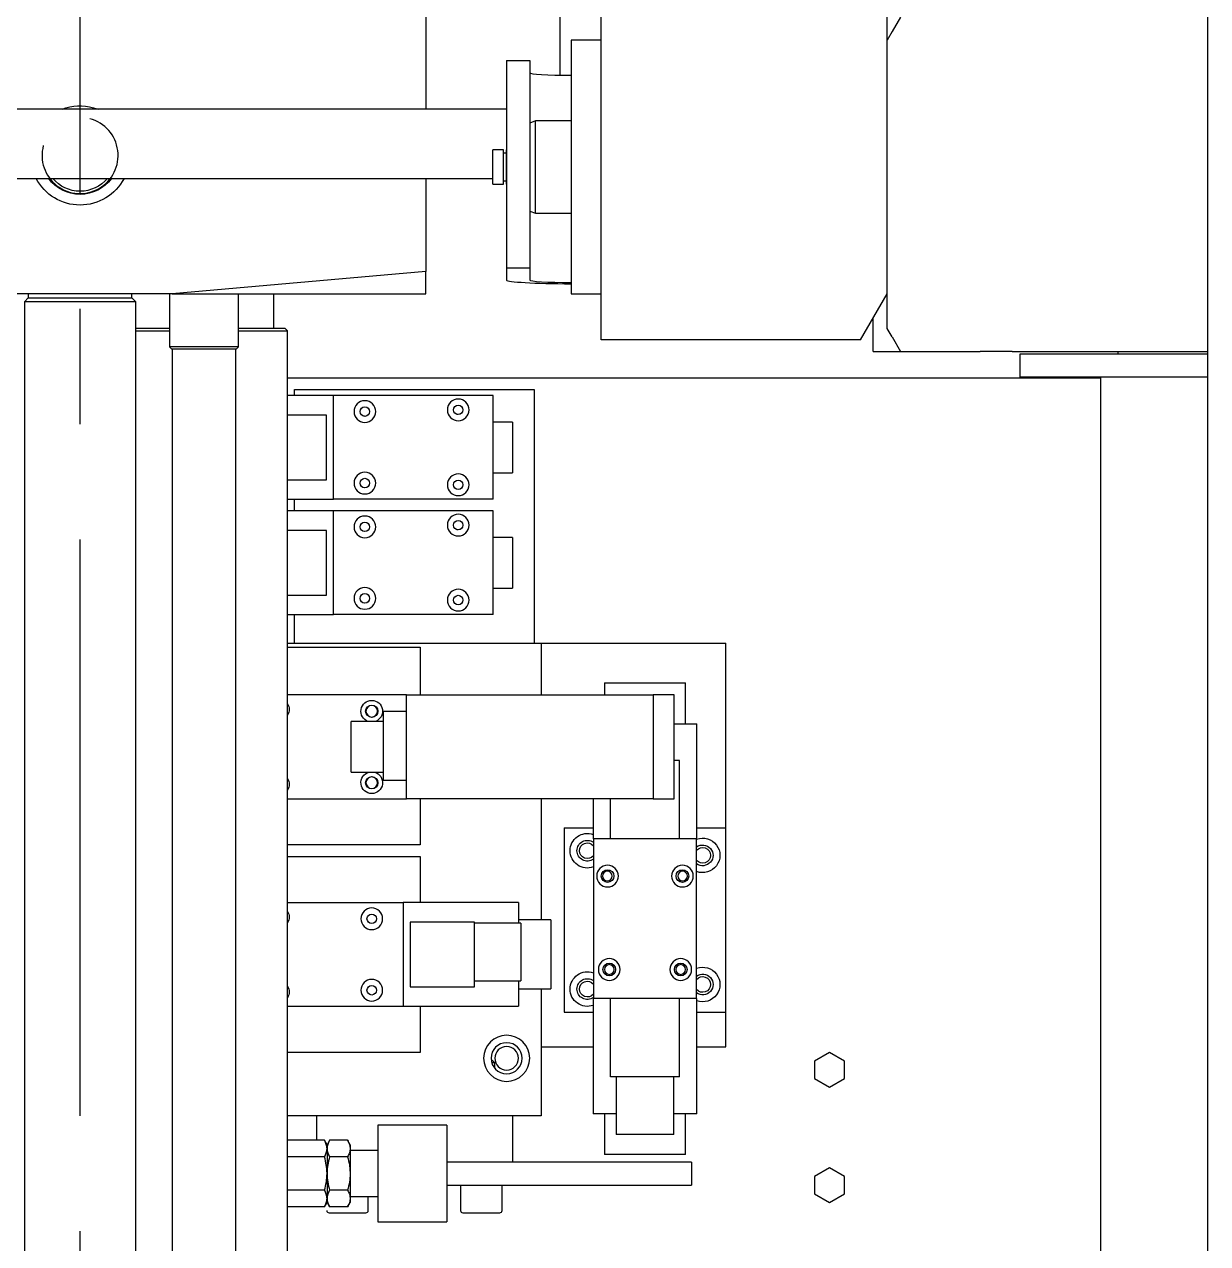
# Model space of a CAD drawing. Header units: millimetres. Extents: x 10462777 to 22643323, y 453826 to 1389191.
# Drawn here: x 11282084 to 11282597, y 580074 to 580603 of the extents above; entities that cross this region are included whole.
import ezdxf

# ---------------------------------------------------------------- set-up
doc = ezdxf.new("R2010")
doc.units = ezdxf.units.MM
doc.header["$LTSCALE"] = 200
doc.header["$MEASUREMENT"] = 0
doc.linetypes.add('CENTER', pattern=[2, 1.25, -0.25, 0.25, -0.25])
doc.layers.add('1', color=1, linetype='CENTER')
doc.layers.add('2', color=2, linetype='CONTINUOUS')

msp = doc.modelspace()

# ---------------------------------------------------------------- linework, layer by layer
at = {"layer": '1', "color": 23, "linetype": 'CENTER'}
msp.add_line((11282107.87228, 579329.36568, 0), (11282107.87228, 587294.33381, 0), dxfattribs=at)
at = {"layer": '2', "color": 60, "linetype": 'Continuous'}
for p, q in [((11282596.87923, 580650.90118, 0), (11282596.87923, 579525.6816, 0)), ((11282217.77385, 580441.78148, 0), (11282197.87356, 580441.78148, 0)), ((11282217.77385, 580396.78084, 0), (11282217.77385, 580441.78148, 0)), ((11282286.97483, 580441.78148, 0), (11282217.77385, 580441.78148, 0)), ((11282286.97483, 580396.78084, 0), (11282286.97483, 580441.78148, 0)), ((11282214.7738, 580433.28136, 0), (11282197.87381, 580433.28136, 0)), ((11282214.7738, 580405.28096, 0), (11282214.7738, 580433.28136, 0)), ((11282295.37495, 580430.28131, 0), (11282286.97483, 580430.28131, 0)), ((11282295.37495, 580430.28131, 0), (11282295.37495, 580408.281, 0)), ((11282197.87381, 580405.28096, 0), (11282214.7738, 580405.28096, 0)), ((11282286.97483, 580408.281, 0), (11282295.37495, 580408.281, 0)), ((11282197.87356, 580396.78084, 0), (11282217.77385, 580396.78084, 0)), ((11282286.97483, 580396.78084, 0), (11282217.77385, 580396.78084, 0)), ((11282217.77385, 580391.78077, 0), (11282197.87356, 580391.78077, 0)), ((11282217.77385, 580346.78013, 0), (11282217.77385, 580391.78077, 0)), ((11282286.97483, 580391.78077, 0), (11282217.77385, 580391.78077, 0)), ((11282286.97483, 580346.78013, 0), (11282286.97483, 580391.78077, 0)), ((11282214.7738, 580383.28065, 0), (11282197.87381, 580383.28065, 0)), ((11282214.7738, 580355.28025, 0), (11282214.7738, 580383.28065, 0)), ((11282295.37495, 580380.2806, 0), (11282286.97483, 580380.2806, 0)), ((11282295.37495, 580380.2806, 0), (11282295.37495, 580358.28029, 0)), ((11282286.97483, 580358.28029, 0), (11282295.37495, 580358.28029, 0)), ((11282197.87381, 580355.28025, 0), (11282214.7738, 580355.28025, 0)), ((11282197.87356, 580346.78013, 0), (11282217.77385, 580346.78013, 0)), ((11282286.97483, 580346.78013, 0), (11282217.77385, 580346.78013, 0)), ((11282197.87384, 580221.92835, 0), (11282247.97427, 580221.92835, 0)), ((11282297.97498, 580221.92835, 0), (11282247.97427, 580221.92835, 0)), ((11282247.97427, 580221.92835, 0), (11282247.97427, 580176.92771, 0)), ((11282297.97498, 580221.92835, 0), (11282297.97498, 580212.92885, 0)), ((11282311.97518, 580214.42825, 0), (11282297.97498, 580214.42825, 0)), ((11282311.97518, 580214.42825, 0), (11282311.97518, 580184.42782, 0)), ((11282250.97432, 580213.42823, 0), (11282250.97432, 580185.42784, 0)), ((11282278.97471, 580213.42823, 0), (11282250.97432, 580213.42823, 0)), ((11282278.97471, 580185.42784, 0), (11282278.97471, 580213.42823, 0)), ((11282298.975, 580212.92823, 0), (11282278.97471, 580212.92823, 0)), ((11282298.975, 580212.92823, 0), (11282298.975, 580187.92787, 0)), ((11282278.97471, 580187.92787, 0), (11282298.975, 580187.92787, 0)), ((11282297.97498, 580187.92694, 0), (11282297.97498, 580176.92771, 0)), ((11282250.97432, 580185.42784, 0), (11282278.97471, 580185.42784, 0)), ((11282297.97498, 580184.42782, 0), (11282311.97518, 580184.42782, 0)), ((11282197.87384, 580176.92771, 0), (11282247.97427, 580176.92771, 0)), ((11282247.97427, 580176.92771, 0), (11282297.97498, 580176.92771, 0)), ((11282432.8769, 580156.88298, 0), (11282426.37681, 580153.13015, 0)), ((11282439.37699, 580153.13015, 0), (11282432.8769, 580156.88298, 0)), ((11282426.37681, 580153.13015, 0), (11282426.37681, 580145.62449, 0)), ((11282439.37699, 580145.62449, 0), (11282439.37699, 580153.13015, 0)), ((11282426.37681, 580145.62449, 0), (11282432.8769, 580141.87166, 0)), ((11282432.8769, 580141.87166, 0), (11282439.37699, 580145.62449, 0)), ((11282432.8769, 580106.88227, 0), (11282426.37681, 580103.12944, 0)), ((11282439.37699, 580103.12944, 0), (11282432.8769, 580106.88227, 0)), ((11282426.37681, 580103.12944, 0), (11282426.37681, 580095.62378, 0)), ((11282439.37699, 580095.62378, 0), (11282439.37699, 580103.12944, 0)), ((11282426.37681, 580095.62378, 0), (11282432.8769, 580091.87095, 0)), ((11282432.8769, 580091.87095, 0), (11282439.37699, 580095.62378, 0))]:
    msp.add_line(p, q, dxfattribs=at)
at = {"layer": '2', "color": 252, "linetype": 'Continuous'}
for p, q in [((11282257.87441, 580605.90054, 0), (11282257.87441, 580565.93515, 0)), ((11282315.87524, 580605.90054, 0), (11282315.87524, 580580.74893, 0)), ((11282333.87549, 580465.89855, 0), (11282333.87549, 580605.90054, 0)), ((11282457.87726, 580595.89915, 0), (11282457.87726, 580605.90054, 0)), ((11282463.65084, 580605.90054, 0), (11282460.02088, 580599.61326, 0)), ((11282333.87549, 580595.9004, 0), (11282320.87531, 580595.9004, 0)), ((11282320.87531, 580595.9004, 0), (11282320.87531, 580579.79104, 0)), ((11282460.02088, 580599.61326, 0), (11282457.87726, 580595.9004, 0)), ((11282457.87726, 580470.89862, 0), (11282457.87726, 580595.9004, 0)), ((11282457.90072, 580595.9404, 0), (11282457.87757, 580595.9404, 0)), ((11282292.87491, 580587.12083, 0), (11282302.87505, 580587.12083, 0)), ((11282292.87491, 580587.12083, 0), (11282292.87491, 580497.2429, 0)), ((11282302.87505, 580587.12083, 0), (11282302.87505, 580497.2429, 0)), ((11282320.87531, 580579.79104, 0), (11282320.87531, 580485.89883, 0)), ((11282292.86963, 580565.93672, 0), (11281922.87494, 580565.93672, 0)), ((11282305.37509, 580560.8914, 0), (11282302.87505, 580559.98146, 0)), ((11282320.87605, 580560.8914, 0), (11282305.37509, 580560.8914, 0)), ((11282305.37509, 580521.79443, 0), (11282305.37509, 580560.8914, 0)), ((11282291.46989, 580548.32472, 0), (11282286.87483, 580548.32472, 0)), ((11282286.87483, 580533.8038, 0), (11282286.87483, 580548.32472, 0)), ((11282291.46989, 580533.8038, 0), (11282291.46989, 580548.32472, 0)), ((11282292.87497, 580548.32472, 0), (11282292.82491, 580548.32472, 0)), ((11282292.82491, 580533.8038, 0), (11282292.82491, 580548.32472, 0)), ((11282292.82491, 580546.8722, 0), (11282291.46989, 580546.8722, 0)), ((11281928.87186, 580535.94279, 0), (11282286.8727, 580535.94279, 0)), ((11282257.87441, 580535.94342, 0), (11282257.87441, 580495.52272, 0)), ((11282286.87483, 580533.47451, 0), (11282286.87483, 580533.8038, 0)), ((11282286.87483, 580533.47451, 0), (11282291.46989, 580533.47451, 0)), ((11282291.46989, 580534.92703, 0), (11282292.82491, 580534.92703, 0)), ((11282291.46989, 580533.47451, 0), (11282291.46989, 580533.8038, 0)), ((11282292.82491, 580533.47451, 0), (11282292.82491, 580533.8038, 0)), ((11282292.82491, 580533.47451, 0), (11282292.87497, 580533.47451, 0)), ((11282302.87505, 580521.81777, 0), (11282305.37509, 580520.90783, 0)), ((11282305.37509, 580520.90783, 0), (11282305.37509, 580521.79443, 0)), ((11282305.37509, 580520.90783, 0), (11282320.87605, 580520.90783, 0)), ((11282257.87441, 580495.52272, 0), (11282147.87285, 580485.89883, 0)), ((11282257.87441, 580485.89883, 0), (11282257.87441, 580495.52272, 0)), ((11282292.87491, 580497.2429, 0), (11282302.87505, 580497.2429, 0)), ((11282292.87491, 580497.2429, 0), (11282292.87491, 580491.85222, 0)), ((11282302.87505, 580497.2429, 0), (11282302.87505, 580491.85222, 0)), ((11282147.87285, 580485.89883, 0), (11282067.87172, 580485.89883, 0)), ((11282085.39071, 580484.14602, 0), (11282083.72194, 580482.47725, 0)), ((11282085.39071, 580485.89903, 0), (11282085.39071, 580484.14602, 0)), ((11282085.39071, 580484.14602, 0), (11282130.35385, 580484.14602, 0)), ((11282130.35385, 580484.14602, 0), (11282130.35385, 580485.89903, 0)), ((11282132.02263, 580482.47725, 0), (11282130.35385, 580484.14602, 0)), ((11282147.87285, 580485.89883, 0), (11282257.87441, 580485.89883, 0)), ((11282320.87531, 580485.89883, 0), (11282333.87549, 580485.89883, 0)), ((11282446.33009, 580465.89855, 0), (11282457.87726, 580485.89883, 0)), ((11282083.72194, 580482.47725, 0), (11282083.72194, 579553.80713, 0)), ((11282132.02263, 580482.47725, 0), (11282083.72194, 580482.47725, 0)), ((11282132.02263, 579553.80713, 0), (11282132.02263, 580482.47725, 0)), ((11282451.87717, 580460.89848, 0), (11282451.87717, 580475.50744, 0)), ((11282146.61277, 580470.89862, 0), (11282132.01588, 580470.89862, 0)), ((11282132.03191, 580469.89861, 0), (11282146.62592, 580469.89861, 0)), ((11282195.52142, 580470.89862, 0), (11282176.61696, 580470.89862, 0)), ((11282176.62567, 580469.89861, 0), (11282196.50624, 580469.89861, 0)), ((11282196.87355, 580470.89862, 0), (11282195.52142, 580470.89862, 0)), ((11282196.50624, 580469.89861, 0), (11282197.87356, 580469.89861, 0)), ((11282197.87356, 580469.89861, 0), (11282196.87355, 580470.89862, 0)), ((11282197.87356, 579552.13557, 0), (11282197.87356, 580469.89861, 0)), ((11282460.02088, 580467.18575, 0), (11282457.87726, 580470.89862, 0)), ((11282446.33009, 580465.89855, 0), (11282333.87549, 580465.89855, 0)), ((11282460.02088, 580467.18575, 0), (11282463.65084, 580460.89848, 0)), ((11282451.87717, 580460.89848, 0), (11282454.02079, 580460.89848, 0)), ((11282454.02079, 580460.89848, 0), (11282463.6509, 580460.89848, 0)), ((11282463.65084, 580460.89848, 0), (11282498.25903, 580460.89848, 0)), ((11282512.11563, 580460.89848, 0), (11282498.25903, 580460.89848, 0)), ((11282512.11563, 580460.89848, 0), (11282596.87871, 580460.89848, 0)), ((11282515.37807, 580459.74846, 0), (11282515.37807, 580449.74832, 0)), ((11282596.88652, 580459.74846, 0), (11282515.37931, 580459.74846, 0)), ((11282557.93118, 580460.90416, 0), (11282557.93118, 580459.77724, 0)), ((11282550.37227, 580449.38158, 0), (11282197.86543, 580449.38158, 0)), ((11282596.88652, 580449.74832, 0), (11282515.37931, 580449.74832, 0)), ((11282550.37857, 580449.74051, 0), (11282550.37857, 579759.73852, 0)), ((11282200.87361, 580441.78101, 0), (11282200.87361, 580444.38151, 0)), ((11282200.87361, 580444.38151, 0), (11282304.87508, 580444.38151, 0)), ((11282304.87508, 580444.38151, 0), (11282304.87508, 580334.37995, 0)), ((11282231.37404, 580432.78135, 0), (11282231.23559, 580432.78592, 0)), ((11282231.42929, 580432.78208, 0), (11282231.37404, 580432.78135, 0)), ((11282231.37404, 580401.78091, 0), (11282231.23559, 580401.78548, 0)), ((11282231.42929, 580401.78164, 0), (11282231.37404, 580401.78091, 0)), ((11282200.87361, 580391.78014, 0), (11282200.87361, 580396.78006, 0)), ((11282231.37404, 580382.78064, 0), (11282231.23559, 580382.78521, 0)), ((11282231.42929, 580382.78137, 0), (11282231.37404, 580382.78064, 0)), ((11282200.87361, 580334.37995, 0), (11282200.87361, 580346.78091, 0)), ((11282231.37404, 580351.7802, 0), (11282231.23559, 580351.78477, 0)), ((11282231.42929, 580351.78093, 0), (11282231.37404, 580351.7802, 0)), ((11282197.87083, 580334.37995, 0), (11282307.87513, 580334.37995, 0)), ((11282307.87513, 580334.37995, 0), (11282307.87513, 580311.92893, 0)), ((11282307.87513, 580334.37995, 0), (11282387.87626, 580334.37995, 0)), ((11282387.87626, 580254.37647, 0), (11282387.87626, 580334.37995, 0)), ((11282335.37552, 580317.17971, 0), (11282335.37552, 580311.92937, 0)), ((11282335.37552, 580317.17971, 0), (11282370.37601, 580317.17971, 0)), ((11282370.37601, 580299.47946, 0), (11282370.37601, 580317.17971, 0)), ((11282365.37444, 580299.47946, 0), (11282375.37608, 580299.47946, 0)), ((11282375.37608, 580249.47875, 0), (11282375.37608, 580299.47946, 0)), ((11282367.87598, 580283.47923, 0), (11282365.57579, 580283.47923, 0)), ((11282367.87598, 580249.47875, 0), (11282367.87598, 580283.47923, 0)), ((11282307.87513, 580266.92759, 0), (11282307.87513, 580214.43083, 0)), ((11282330.37544, 580266.92977, 0), (11282330.37544, 580249.47875, 0)), ((11282337.87555, 580249.47875, 0), (11282337.87555, 580266.92896, 0)), ((11282317.87527, 580254.37881, 0), (11282317.87527, 580174.37768, 0)), ((11282317.87527, 580254.37881, 0), (11282330.37591, 580254.37881, 0)), ((11282375.37562, 580254.37881, 0), (11282387.87626, 580254.37881, 0)), ((11282387.87626, 580174.37768, 0), (11282387.87626, 580254.37881, 0)), ((11282330.37544, 580249.47875, 0), (11282330.47545, 580249.47875, 0)), ((11282337.87555, 580249.47875, 0), (11282330.47545, 580249.47875, 0)), ((11282330.47545, 580249.47875, 0), (11282330.47545, 580180.27776, 0)), ((11282367.87598, 580249.47875, 0), (11282337.87555, 580249.47875, 0)), ((11282375.27608, 580249.47875, 0), (11282367.87598, 580249.47875, 0)), ((11282375.27608, 580180.27776, 0), (11282375.27608, 580249.47875, 0)), ((11282375.27608, 580249.47875, 0), (11282375.37608, 580249.47875, 0)), ((11282197.87372, 580241.87864, 0), (11282255.37438, 580241.87864, 0)), ((11282255.37438, 580241.87864, 0), (11282255.37438, 580221.92726, 0)), ((11282307.87513, 580184.42993, 0), (11282307.87513, 580129.37704, 0)), ((11282330.37544, 580180.27776, 0), (11282330.37544, 580130.27705, 0)), ((11282330.47545, 580180.27776, 0), (11282330.37544, 580180.27776, 0)), ((11282337.87555, 580180.27776, 0), (11282330.47545, 580180.27776, 0)), ((11282337.87555, 580146.27728, 0), (11282337.87555, 580180.27776, 0)), ((11282367.87598, 580180.27776, 0), (11282337.87555, 580180.27776, 0)), ((11282367.87598, 580146.27728, 0), (11282367.87598, 580180.27776, 0)), ((11282375.27608, 580180.27776, 0), (11282367.87598, 580180.27776, 0)), ((11282375.37608, 580180.27776, 0), (11282375.27608, 580180.27776, 0)), ((11282375.37608, 580130.27705, 0), (11282375.37608, 580180.27776, 0)), ((11282255.37438, 580176.92842, 0), (11282255.37438, 580156.87743, 0)), ((11282317.87527, 580174.37768, 0), (11282330.37591, 580174.37768, 0)), ((11282375.37562, 580174.37768, 0), (11282387.87626, 580174.37768, 0)), ((11282387.87626, 580159.37747, 0), (11282387.87626, 580174.37846, 0)), ((11282255.37438, 580156.87743, 0), (11282197.87372, 580156.87743, 0)), ((11282307.87513, 580159.37747, 0), (11282330.37544, 580159.37747, 0)), ((11282375.37483, 580159.37747, 0), (11282387.87626, 580159.37747, 0)), ((11282286.77483, 580153.37738, 0), (11282286.19918, 580153.37738, 0)), ((11282287.77484, 580152.37737, 0), (11282286.42822, 580152.37737, 0)), ((11282287.77484, 580152.37737, 0), (11282286.77483, 580153.37738, 0)), ((11282287.77484, 580149.9555, 0), (11282287.77484, 580152.37737, 0)), ((11282367.87598, 580146.27728, 0), (11282337.87555, 580146.27728, 0)), ((11282340.37559, 580146.27728, 0), (11282340.37559, 580121.27692, 0)), ((11282365.37594, 580121.27692, 0), (11282365.37594, 580146.27728, 0)), ((11282340.37526, 580130.27705, 0), (11282330.37544, 580130.27705, 0)), ((11282335.37552, 580130.27705, 0), (11282335.37552, 580112.5768, 0)), ((11282375.37608, 580130.27705, 0), (11282365.37627, 580130.27705, 0)), ((11282370.37601, 580112.5768, 0), (11282370.37601, 580130.27705, 0)), ((11282307.87513, 580129.37704, 0), (11282197.87083, 580129.37704, 0)), ((11282210.37374, 580129.37704, 0), (11282210.37374, 580118.81033, 0)), ((11282266.97454, 580125.37698, 0), (11282236.97412, 580125.37698, 0)), ((11282236.97412, 580125.37698, 0), (11282236.97412, 580083.37639, 0)), ((11282266.97454, 580125.37698, 0), (11282266.97454, 580083.37639, 0)), ((11282295.37495, 580129.37704, 0), (11282295.37495, 580109.37707, 0)), ((11282365.37594, 580121.27692, 0), (11282340.37559, 580121.27692, 0)), ((11282213.85733, 580118.81065, 0), (11282197.87386, 580118.81065, 0)), ((11282214.97381, 580116.87686, 0), (11282213.85733, 580118.81065, 0)), ((11282216.09028, 580118.81065, 0), (11282214.97381, 580116.87686, 0)), ((11282214.97381, 580116.87686, 0), (11282214.97381, 580115.20216, 0)), ((11282214.97381, 580115.20216, 0), (11282214.97381, 580104.37668, 0)), ((11282223.85748, 580118.81065, 0), (11282216.09028, 580118.81065, 0)), ((11282224.97395, 580116.87686, 0), (11282223.85748, 580118.81065, 0)), ((11282224.97395, 580116.87686, 0), (11282224.97395, 580115.20216, 0)), ((11282224.97395, 580115.20216, 0), (11282224.97395, 580104.37668, 0)), ((11282236.97412, 580114.37683, 0), (11282224.97395, 580114.37683, 0)), ((11282213.85733, 580111.59366, 0), (11282197.87386, 580111.59366, 0)), ((11282223.85748, 580111.59366, 0), (11282216.09028, 580111.59366, 0)), ((11282372.97605, 580109.37676, 0), (11282266.97454, 580109.37676, 0)), ((11282370.37601, 580112.5768, 0), (11282335.37552, 580112.5768, 0)), ((11282372.97605, 580109.37676, 0), (11282372.97605, 580099.37661, 0)), ((11282214.97381, 580104.37668, 0), (11282214.97381, 580093.55121, 0)), ((11282224.97395, 580104.37668, 0), (11282224.97395, 580093.55121, 0)), ((11282266.97454, 580099.37661, 0), (11282372.97605, 580099.37661, 0)), ((11282272.87463, 580099.37661, 0), (11282272.87463, 580088.37646, 0)), ((11282290.87488, 580088.37646, 0), (11282290.87488, 580099.37661, 0)), ((11282213.85733, 580097.1597, 0), (11282197.87386, 580097.1597, 0)), ((11282214.97381, 580093.55121, 0), (11282214.97381, 580091.87651, 0)), ((11282223.85748, 580097.1597, 0), (11282216.09028, 580097.1597, 0)), ((11282224.97395, 580094.37654, 0), (11282236.97412, 580094.37654, 0)), ((11282224.97395, 580093.55121, 0), (11282224.97395, 580091.87651, 0)), ((11282232.87406, 580088.37646, 0), (11282232.87406, 580094.37653, 0)), ((11282213.85733, 580089.94272, 0), (11282197.87386, 580089.94272, 0)), ((11282213.85733, 580089.94272, 0), (11282214.97381, 580091.87651, 0)), ((11282214.97381, 580091.87651, 0), (11282216.09028, 580089.94272, 0)), ((11282223.85748, 580089.94272, 0), (11282216.09028, 580089.94272, 0)), ((11282223.85748, 580089.94272, 0), (11282224.97395, 580091.87651, 0)), ((11282215.87382, 580087.37644, 0), (11282231.87405, 580087.37644, 0)), ((11282236.97412, 580083.37639, 0), (11282266.97454, 580083.37639, 0)), ((11282273.87464, 580087.37644, 0), (11282289.87487, 580087.37644, 0))]:
    msp.add_line(p, q, dxfattribs=at)
at = {"layer": '2', "color": 7, "linetype": 'Continuous'}
for p, q in [((11282146.62283, 580485.89946, 0), (11282146.62283, 580462.89851, 0)), ((11282176.62326, 580462.89851, 0), (11282176.62326, 580485.89946, 0)), ((11282191.97315, 580470.899, 0), (11282191.97315, 580485.89946, 0)), ((11282146.62283, 580462.89851, 0), (11282147.62285, 580461.89849, 0)), ((11282176.62326, 580462.89851, 0), (11282146.62283, 580462.89851, 0)), ((11282175.62325, 580461.89849, 0), (11282176.62326, 580462.89851, 0)), ((11282175.62325, 580461.89849, 0), (11282147.62285, 580461.89849, 0)), ((11282147.85285, 580461.89849, 0), (11282147.85285, 579551.14235, 0)), ((11282175.39324, 579551.14235, 0), (11282175.39324, 580461.89849, 0))]:
    msp.add_line(p, q, dxfattribs=at)
at = {"layer": '2', "color": 2, "linetype": 'Continuous'}
for p, q in [((11282197.87372, 580332.67993, 0), (11282255.37438, 580332.67993, 0)), ((11282255.37438, 580332.67993, 0), (11282255.37438, 580311.92944, 0)), ((11282249.37576, 580311.92963, 0), (11282197.87496, 580311.92963, 0)), ((11282249.37429, 580266.92899, 0), (11282249.37429, 580311.92963, 0)), ((11282249.37429, 580311.92963, 0), (11282356.37581, 580311.92963, 0)), ((11282365.57594, 580311.92963, 0), (11282356.37369, 580311.92963, 0)), ((11282356.37581, 580311.92963, 0), (11282356.37581, 580266.92899, 0)), ((11282365.57594, 580266.92899, 0), (11282365.57594, 580311.92963, 0)), ((11282239.37415, 580304.92953, 0), (11282239.37415, 580274.92911, 0)), ((11282239.37415, 580304.92953, 0), (11282249.37429, 580304.92953, 0)), ((11282239.37415, 580300.42947, 0), (11282225.37395, 580300.42947, 0)), ((11282225.37395, 580278.42916, 0), (11282225.37395, 580300.42947, 0)), ((11282225.37395, 580278.42916, 0), (11282239.37415, 580278.42916, 0)), ((11282239.37415, 580274.92911, 0), (11282249.37429, 580274.92911, 0)), ((11282197.87496, 580266.92899, 0), (11282249.37576, 580266.92899, 0)), ((11282356.37581, 580266.92899, 0), (11282249.37429, 580266.92899, 0)), ((11282255.37438, 580266.92938, 0), (11282255.37438, 580246.87871, 0)), ((11282356.37369, 580266.92899, 0), (11282365.57594, 580266.92899, 0)), ((11282255.37438, 580246.87871, 0), (11282197.87372, 580246.87871, 0))]:
    msp.add_line(p, q, dxfattribs=at)
at = {"layer": '2', "color": 60, "linetype": 'Continuous', "extrusion": (0, 0, -1)}
for centre in [(-11282231.37404, 580434.83138, 0), (-11282271.87461, 580435.58139, 0), (-11282231.37404, 580403.83094, 0), (-11282271.87461, 580403.08093, 0), (-11282231.37404, 580384.83067, 0), (-11282271.87461, 580385.58068, 0), (-11282231.37404, 580353.83023, 0), (-11282271.87461, 580353.08022, 0), (-11282234.37408, 580214.87825, 0), (-11282234.37408, 580183.87781, 0)]:
    msp.add_circle(centre, 4.70007, dxfattribs=at)
at = {"layer": '2', "color": 60, "linetype": 'Continuous'}
for centre in [(11282231.37404, 580434.83138, 0), (11282271.87461, 580435.58139, 0), (11282231.37404, 580403.83094, 0), (11282271.87461, 580403.08093, 0), (11282231.37404, 580384.83067, 0), (11282271.87461, 580385.58068, 0), (11282231.37404, 580353.83023, 0), (11282271.87461, 580353.08022, 0), (11282234.37408, 580214.87825, 0), (11282234.37408, 580183.87781, 0)]:
    msp.add_circle(centre, 2.06702, dxfattribs=at)
at = {"layer": '2', "color": 2, "linetype": 'Continuous'}
for centre in [(11282234.37408, 580304.87953, 0), (11282234.37408, 580273.87909, 0)]:
    msp.add_circle(centre, 2.65004, dxfattribs=at)
at = {"layer": '2', "color": 2, "linetype": 'Continuous', "extrusion": (0, 0, -1)}
for centre in [(-11282234.37408, 580304.87953, 0), (-11282234.37408, 580273.87909, 0)]:
    msp.add_circle(centre, 2.50004, dxfattribs=at)
at = {"layer": '2', "color": 252, "linetype": 'Continuous', "extrusion": (0, 0, -1)}
for centre, radius in [((-11282336.62553, 580233.37852, 0), 4.70007), ((-11282369.126, 580233.37852, 0), 4.70007), ((-11282336.57553, 580233.37852, 0), 2.10003), ((-11282369.176, 580233.37852, 0), 2.10003), ((-11282337.37554, 580192.87794, 0), 4.70007), ((-11282337.37554, 580192.87794, 0), 2.10003), ((-11282368.37598, 580192.87794, 0), 4.70007), ((-11282368.37598, 580192.87794, 0), 2.10003), ((-11282292.87491, 580154.37739, 0), 10.00014), ((-11282292.87491, 580154.37739, 0), 6.7501), ((-11282292.87491, 580154.37739, 0), 5.10007)]:
    msp.add_circle(centre, radius, dxfattribs=at)
at = {"layer": '2', "color": 252, "linetype": 'Continuous'}
for centre in [(11282336.62553, 580233.37852, 0), (11282369.126, 580233.37852, 0), (11282337.37554, 580192.87794, 0), (11282368.37598, 580192.87794, 0)]:
    msp.add_circle(centre, 2.75004, dxfattribs=at)
at = {"layer": '2', "color": 252, "linetype": 'Continuous', "extrusion": (0, 0, -1)}
for centre, radius, start, end in [((-11282107.87228, 580545.89969, 0), 21.50031, 68.7381169, 105.5931208), ((-11282107.87228, 580545.89969, 0), 21.50031, 105.5931208, 111.2518518), ((-11282107.87228, 580545.89969, 0), 21.50031, 207.5799924, 332.4099739), ((-11282107.87228, 580545.89969, 0), 16.8696, 216.1687341, 323.8312136), ((-11282107.87228, 580545.89969, 0), 15.50022, 219.9656259, 320.0343866), ((-11282271.87461, 580435.68139, 0), 2.10003, 270, 315.810022), ((-11282271.87461, 580435.68139, 0), 2.10003, 211.9331831, 270), ((-11282271.87461, 580385.68068, 0), 2.10003, 270, 315.810022), ((-11282271.87461, 580385.68068, 0), 2.10003, 211.9331831, 270), ((-11282327.87541, 580244.37867, 0), 7.50011, 0, 109.4681704), ((-11282327.87541, 580244.37867, 0), 4.50006, 0, 125.291164), ((-11282327.87541, 580244.37867, 0), 3.40005, 0, 139.8768605), ((-11282377.87612, 580242.37864, 0), 4.50006, 54.7087972, 305.2968545), ((-11282377.87612, 580242.37864, 0), 7.50011, 69.7218193, 290.2836414), ((-11282327.87541, 580244.37867, 0), 7.50011, 249.7162814, 0), ((-11282327.87541, 580244.37867, 0), 4.50006, 234.7031065, 0), ((-11282327.87541, 580244.37867, 0), 3.40005, 220.1175783, 0), ((-11282377.87612, 580242.37864, 0), 3.40005, 40.123224, 319.8825063), ((-11282377.87612, 580186.37785, 0), 7.50011, 69.7218193, 289.4737083), ((-11282327.87541, 580184.37782, 0), 7.50011, 0, 110.2781035), ((-11282327.87541, 580184.37782, 0), 4.50006, 0, 125.291164), ((-11282327.87541, 580184.37782, 0), 3.40005, 0, 139.8768605), ((-11282377.87612, 580186.37785, 0), 4.50006, 54.7087972, 305.2968545), ((-11282377.87612, 580186.37785, 0), 3.40005, 40.123224, 319.8825063), ((-11282327.87541, 580184.37782, 0), 7.50011, 250.5262146, 0), ((-11282327.87541, 580184.37782, 0), 4.50006, 234.7031065, 0), ((-11282327.87541, 580184.37782, 0), 3.40005, 220.1175783, 0)]:
    msp.add_arc(centre, radius, start, end, dxfattribs=at)
at = {"layer": '2', "color": 252, "linetype": 'Continuous'}
for centre, radius, start, end in [((11282107.87228, 580545.89969, 0), 16.50023, 164.9999999, 75), ((11282215.87382, 580088.37646, 0), 1.00001, 180, 270), ((11282231.87405, 580088.37646, 0), 1.00001, 270, 0), ((11282273.87464, 580088.37646, 0), 1.00001, 180, 270), ((11282289.87487, 580088.37646, 0), 1.00001, 270, 0)]:
    msp.add_arc(centre, radius, start, end, dxfattribs=at)
at = {"layer": '2', "color": 2, "linetype": 'Continuous', "extrusion": (0, 0, -1)}
for centre, start, end in [((-11282234.37408, 580304.87953, 0), 288.7762042, 251.2236854), ((-11282193.87351, 580305.67954, 0), 148.3257073, 211.6687516), ((-11282234.37408, 580273.87909, 0), 270, 75.4874609), ((-11282234.37408, 580273.87909, 0), 104.5125391, 270), ((-11282193.87351, 580273.17908, 0), 148.3257073, 211.6687516)]:
    msp.add_arc(centre, 4.70007, start, end, dxfattribs=at)
at = {"layer": '2', "color": 60, "linetype": 'Continuous', "extrusion": (0, 0, -1)}
for centre in [(-11282193.87351, 580215.62826, 0), (-11282193.87351, 580183.1278, 0)]:
    msp.add_arc(centre, 4.70007, 148.3256797, 211.6687241, dxfattribs=at)
at = {"layer": '2', "color": 252, "linetype": 'Continuous'}
for centre, major_axis, start_param, end_param in [((11282322.87534, 580581.73015, 0), (-20.00028, 0), 0, 1.470608677), ((11282322.87534, 580491.85222, 0), (30.00043, 0), 3.141592654, 4.645654506), ((11282322.87534, 580491.85222, 0), (20.00028, 0), 3.141592654, 4.61220133)]:
    msp.add_ellipse(centre, major_axis=major_axis, ratio=0.052335956, start_param=start_param, end_param=end_param, dxfattribs=at)
for points, knots in [([(11282214.97381, 580115.20216, 0), (11282214.97381, 580115.5084, 0), (11282214.94742, 580115.81601, 0), (11282214.84529, 580116.42454, 0), (11282214.76966, 580116.72676, 0), (11282214.47794, 580117.62808, 0), (11282214.19729, 580118.22182, 0), (11282213.85733, 580118.81065, 0)], [0, 0, 0, 0, 0.25, 0.25, 0.5, 0.5, 1, 1, 1, 1]), ([(11282213.85733, 580111.59366, 0), (11282214.19815, 580112.18397, 0), (11282214.47892, 580112.77858, 0), (11282214.8674, 580113.98024, 0), (11282214.97381, 580114.58738, 0), (11282214.97381, 580115.20216, 0)], [0, 0, 0, 0, 0.5, 0.5, 1, 1, 1, 1]), ([(11282216.09028, 580118.81065, 0), (11282215.74947, 580118.22034, 0), (11282215.46869, 580117.62573, 0), (11282215.08021, 580116.42407, 0), (11282214.97381, 580115.81694, 0), (11282214.97381, 580115.20216, 0)], [0, 0, 0, 0, 0.5, 0.5, 1, 1, 1, 1]), ([(11282214.97381, 580115.20216, 0), (11282214.97381, 580114.89591, 0), (11282215.00019, 580114.5883, 0), (11282215.10232, 580113.97977, 0), (11282215.17795, 580113.67755, 0), (11282215.46967, 580112.77623, 0), (11282215.75032, 580112.18249, 0), (11282216.09028, 580111.59366, 0)], [0, 0, 0, 0, 0.25, 0.25, 0.5, 0.5, 1, 1, 1, 1]), ([(11282223.85748, 580118.81065, 0), (11282224.19829, 580118.22034, 0), (11282224.47907, 580117.62573, 0), (11282224.86754, 580116.42407, 0), (11282224.97395, 580115.81694, 0), (11282224.97395, 580115.20216, 0)], [0, 0, 0, 0, 0.5, 0.5, 1, 1, 1, 1]), ([(11282224.97395, 580115.20216, 0), (11282224.97395, 580114.89591, 0), (11282224.94756, 580114.5883, 0), (11282224.84544, 580113.97977, 0), (11282224.7698, 580113.67755, 0), (11282224.47808, 580112.77623, 0), (11282224.19744, 580112.18249, 0), (11282223.85748, 580111.59366, 0)], [0, 0, 0, 0, 0.25, 0.25, 0.5, 0.5, 1, 1, 1, 1]), ([(11282214.97381, 580104.37668, 0), (11282214.97381, 580104.98731, 0), (11282214.9478, 580105.60046, 0), (11282214.84456, 580106.82955, 0), (11282214.7681, 580107.43751, 0), (11282214.47472, 580109.24442, 0), (11282214.19426, 580110.42653, 0), (11282213.85733, 580111.59366, 0)], [0, 0, 0, 0, 0.25, 0.25, 0.5, 0.5, 1, 1, 1, 1]), ([(11282216.09028, 580111.59366, 0), (11282215.75335, 580110.42653, 0), (11282215.47289, 580109.24442, 0), (11282215.17952, 580107.43751, 0), (11282215.10306, 580106.82955, 0), (11282214.99981, 580105.60046, 0), (11282214.97381, 580104.98731, 0), (11282214.97381, 580104.37668, 0)], [0, 0, 0, 0, 0.5, 0.5, 0.75, 0.75, 1, 1, 1, 1]), ([(11282223.85748, 580111.59366, 0), (11282224.1944, 580110.42653, 0), (11282224.47486, 580109.24442, 0), (11282224.76824, 580107.43751, 0), (11282224.8447, 580106.82955, 0), (11282224.94795, 580105.60046, 0), (11282224.97395, 580104.98731, 0), (11282224.97395, 580104.37668, 0)], [0, 0, 0, 0, 0.5, 0.5, 0.75, 0.75, 1, 1, 1, 1]), ([(11282213.85733, 580097.1597, 0), (11282214.19642, 580098.33433, 0), (11282214.48045, 580099.53619, 0), (11282214.86885, 580101.94463, 0), (11282214.97381, 580103.15628, 0), (11282214.97381, 580104.37668, 0)], [0, 0, 0, 0, 0.5, 0.5, 1, 1, 1, 1]), ([(11282214.97381, 580104.37668, 0), (11282214.97381, 580103.15628, 0), (11282215.07876, 580101.94463, 0), (11282215.46716, 580099.53619, 0), (11282215.75119, 580098.33433, 0), (11282216.09028, 580097.1597, 0)], [0, 0, 0, 0, 0.5, 0.5, 1, 1, 1, 1]), ([(11282224.97395, 580104.37668, 0), (11282224.97395, 580103.15628, 0), (11282224.86899, 580101.94463, 0), (11282224.48059, 580099.53619, 0), (11282224.19656, 580098.33433, 0), (11282223.85748, 580097.1597, 0)], [0, 0, 0, 0, 0.5, 0.5, 1, 1, 1, 1]), ([(11282214.97381, 580093.55121, 0), (11282214.97381, 580093.85745, 0), (11282214.94742, 580094.16507, 0), (11282214.84529, 580094.77359, 0), (11282214.76966, 580095.07582, 0), (11282214.47794, 580095.97714, 0), (11282214.19729, 580096.57088, 0), (11282213.85733, 580097.1597, 0)], [0, 0, 0, 0, 0.25, 0.25, 0.5, 0.5, 1, 1, 1, 1]), ([(11282213.85733, 580089.94272, 0), (11282214.19815, 580090.53302, 0), (11282214.47892, 580091.12764, 0), (11282214.8674, 580092.3293, 0), (11282214.97381, 580092.93643, 0), (11282214.97381, 580093.55121, 0)], [0, 0, 0, 0, 0.5, 0.5, 1, 1, 1, 1]), ([(11282216.09028, 580097.1597, 0), (11282215.74947, 580096.5694, 0), (11282215.46869, 580095.97479, 0), (11282215.08021, 580094.77313, 0), (11282214.97381, 580094.16599, 0), (11282214.97381, 580093.55121, 0)], [0, 0, 0, 0, 0.5, 0.5, 1, 1, 1, 1]), ([(11282214.97381, 580093.55121, 0), (11282214.97381, 580093.24497, 0), (11282215.00019, 580092.93736, 0), (11282215.10232, 580092.32883, 0), (11282215.17795, 580092.0266, 0), (11282215.46967, 580091.12529, 0), (11282215.75032, 580090.53155, 0), (11282216.09028, 580089.94272, 0)], [0, 0, 0, 0, 0.25, 0.25, 0.5, 0.5, 1, 1, 1, 1]), ([(11282223.85748, 580097.1597, 0), (11282224.19829, 580096.5694, 0), (11282224.47907, 580095.97479, 0), (11282224.86754, 580094.77313, 0), (11282224.97395, 580094.16599, 0), (11282224.97395, 580093.55121, 0)], [0, 0, 0, 0, 0.5, 0.5, 1, 1, 1, 1]), ([(11282224.97395, 580093.55121, 0), (11282224.97395, 580093.24497, 0), (11282224.94756, 580092.93736, 0), (11282224.84544, 580092.32883, 0), (11282224.7698, 580092.0266, 0), (11282224.47808, 580091.12529, 0), (11282224.19744, 580090.53155, 0), (11282223.85748, 580089.94272, 0)], [0, 0, 0, 0, 0.25, 0.25, 0.5, 0.5, 1, 1, 1, 1])]:
    msp.add_open_spline(points, degree=3, knots=knots, dxfattribs=at)

doc.saveas('drawing.dxf')
